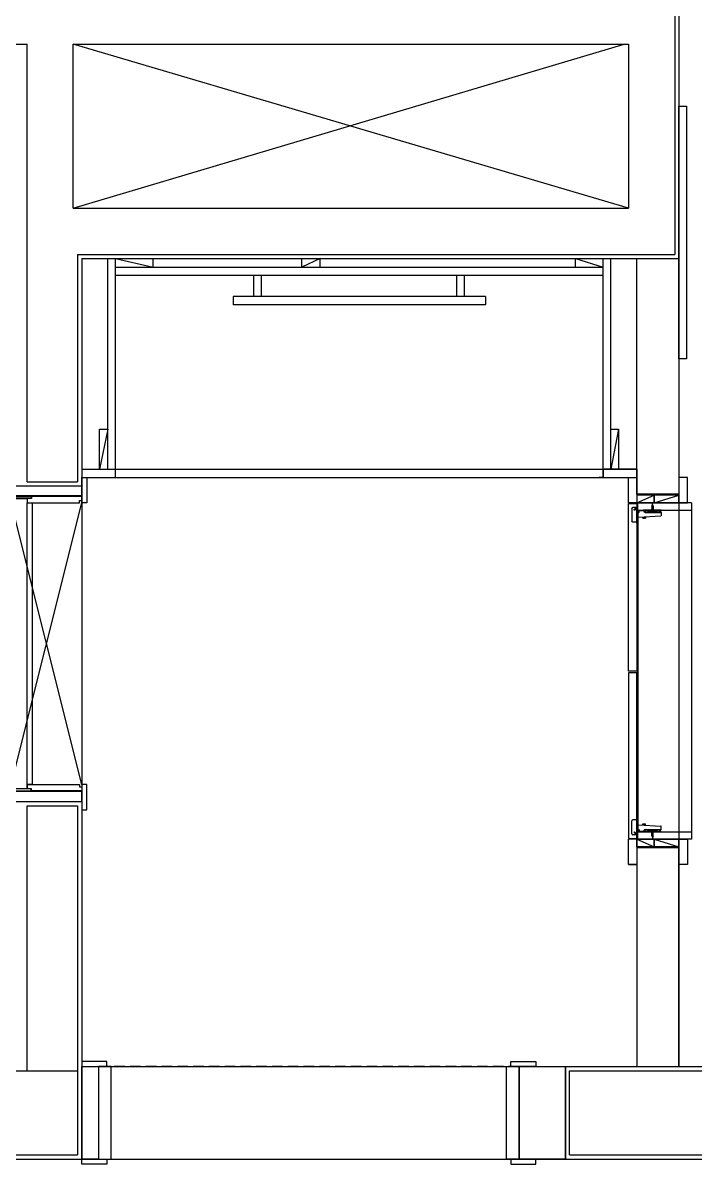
# Model space of a CAD drawing. Header units: millimetres. Extents: x -33000 to 294000, y 0 to 42408.
# Drawn here: x 196786 to 198385, y 16028 to 18740 of the extents above; entities that cross this region are included whole.
import ezdxf

# ---------------------------------------------------------------- set-up
doc = ezdxf.new("R2010")
doc.units = ezdxf.units.MM
doc.header["$LTSCALE"] = 50
doc.linetypes.add('( Hidden )', pattern=[0.375, 0.25, -0.125])
doc.linetypes.add('DASHDOTX2', pattern=[2, 1, -0.5, 0, -0.5])
doc.layers.add('arch', color=8, linetype='Continuous')

# ---------------------------------------------------------------- blocks, each defined once
blk = doc.blocks.new('*U264')
at = {"linetype": 'Continuous', "ltscale": 4}
for points in [[(-12, 770), (-12, 710), (0, 710), (0, 770)], [(0, 726), (160, 726), (160, 750), (0, 750)], [(170, 750), (160, 750), (160, 725), (120, 725), (120, 720), (170, 720)], [(130, 720), (130, 710), (5, 710), (5, 715), (0, 715), (0, 725), (119, 725), (119, 720)], [(860, 30), (170, 30), (170, 70), (860, 70)], [(-12, -20), (-12, 40), (0, 40), (0, -20)], [(130, 30), (130, 40), (5, 40), (5, 35), (0, 35), (0, 25), (119, 25), (119, 30)], [(170, 0), (160, 0), (160, 25), (120, 25), (120, 30), (170, 30)], [(0, 24), (160, 24), (160, 0), (0, 0)]]:
    blk.add_lwpolyline(points, close=True, dxfattribs=at)
blk.add_lwpolyline([(170, 30), (170, 720), (0, 40), (0, 710)], close=True)
for points in [[(170, 30), (130, 30), (130, 40), (118, 40), (118, 710), (130, 710), (130, 720), (170, 720), (170, 30)], [(130, 710), (130, 40)]]:
    blk.add_lwpolyline(points)
at = {"linetype": 'DASHDOTX2', "ltscale": 5}
blk.add_arc((170, 30), 690, 0, 90, dxfattribs=at)
blk = doc.blocks.new('경첩 TOP')
h = blk.add_hatch()
h.set_pattern_fill('ANSI31', color=256, scale=0.1, style=0)
h.set_pattern_definition([(135, (52629.82965, -21812.9263), (0.224506403, 0.224506403), [])])
edge = h.paths.add_edge_path()
edge.add_ellipse((-0.5, 9.7), major_axis=(-0.354, 0.354), ratio=1, start_angle=-45, end_angle=45, ccw=False)
edge.add_line((-0.5, 10.2), (0, 10.2))
edge.add_line((0, 10.2), (0, -10.8))
edge.add_line((0, -10.8), (-1, -10.8))
edge.add_line((-1, -10.8), (-1, 9.7))
h.paths.add_polyline_path([(-1, -10.8), (0, -10.8), (0, -30.8), (0, -31.8), (-1, -31.8)])
for p, q in [((-16.6, -44.2), (-13.2, 9.1)), ((-5.6, 9.6), (-12.7, 9.6)), ((-5.5, -28.2), (-5.5, 9.6)), ((-4.5, -27.7), (-4.5, 4.1)), ((-3.1, 5.2), (-4, 4.8)), ((-1, 9.2), (-3.8, 8.6)), ((-3.1, 5.2), (-3.6, 7.9)), ((-1.5, 0.6), (-1, 0.6)), ((0, 10.2), (-0.5, 10.2)), ((0, 10.2), (0, -30.8)), ((-3.5, -19.7), (-3.5, -1.9)), ((-2.4, -15.2), (-2.4, -6.4)), ((-1.5, -5.9), (-1.9, -5.9)), ((-1.5, -15.7), (-1.9, -15.7)), ((-1.5, -22.2), (-1, -22.2)), ((-1, -15.2), (-1, -6.4)), ((-1, -8.5), (0.1, -9.2)), ((-1, -13.1), (0.1, -12.5)), ((0.6, -8.8), (0.1, -12.5)), ((1, -9.2), (0.1, -12.5)), ((0.4, -9.2), (0.1, -9.2)), ((0.1, -12.5), (0.4, -9.2)), ((1.8, -12.5), (0.1, -12.5)), ((0.6, -8.8), (0.4, -9.2)), ((1, -9.2), (0.6, -8.8)), ((2.7, -9.2), (1, -9.2)), ((2.7, -9.2), (1.8, -12.5)), ((1.8, -12.5), (2.2, -12.8)), ((3, -8.8), (2.2, -12.8)), ((2.2, -12.8), (2.4, -12.5)), ((3.4, -9.2), (2.4, -12.5)), ((4.1, -12.5), (2.4, -12.5)), ((3, -8.8), (2.7, -9.2)), ((3.4, -9.2), (3, -8.8)), ((5, -9.2), (3.4, -9.2)), ((5, -9.2), (4.1, -12.5)), ((4.1, -12.5), (4.5, -12.8)), ((5.3, -8.8), (4.5, -12.8)), ((4.5, -12.8), (4.7, -12.5)), ((5.7, -9.2), (4.7, -12.5)), ((6.4, -12.5), (4.7, -12.5)), ((5.3, -8.8), (5, -9.2)), ((5.7, -9.2), (5.3, -8.8)), ((7.4, -9.2), (5.7, -9.2)), ((7.4, -9.2), (6.4, -12.5)), ((6.4, -12.5), (6.8, -12.8)), ((7.7, -8.8), (6.8, -12.8)), ((6.8, -12.8), (7.1, -12.5)), ((8.1, -9.2), (7.1, -12.5)), ((8.7, -12.5), (7.1, -12.5)), ((7.7, -8.8), (7.4, -9.2)), ((8.1, -9.2), (7.7, -8.8)), ((9.7, -9.2), (8.1, -9.2)), ((9.7, -9.2), (8.7, -12.5)), ((8.7, -12.5), (9.1, -12.8)), ((10, -8.8), (9.1, -12.8)), ((9.1, -12.8), (9.4, -12.5)), ((10.4, -9.2), (9.4, -12.5)), ((9.4, -12.5), (11.2, -11.8)), ((10, -8.8), (9.7, -9.2)), ((10.4, -9.2), (10, -8.8)), ((10.4, -9.2), (11.8, -9.8)), ((11.8, -9.8), (11.2, -11.8)), ((11.2, -11.8), (11.6, -12.2)), ((11.6, -12.2), (11.9, -11.8)), ((12.1, -9.5), (11.7, -12.1)), ((12.1, -9.5), (11.8, -9.8)), ((12.5, -9.8), (11.9, -11.8)), ((12, -11.5), (14, -10.8)), ((12.5, -9.8), (12.1, -9.5)), ((12.4, -10.1), (14, -10.8)), ((-31, -47.8), (-31, -46.3)), ((-31, -47.8), (7, -47.8)), ((-7, -45.3), (-30, -45.3)), ((-28, -47.8), (-28, -57.8)), ((-18.9, -34.1), (-18.8, -31.1)), ((-16, -34.3), (-18.9, -34.1)), ((-18.3, -31.2), (-18.8, -31.1)), ((-18.7, -30.1), (-18.5, -27.2)), ((-18.2, -30.2), (-18.7, -30.1)), ((-15.5, -27.3), (-18.5, -27.2)), ((-18.3, -31.2), (-18.2, -30.2)), ((-17.9, -34.2), (-17.5, -27.2)), ((-17, -34.3), (-16.5, -27.3)), ((-16.6, -44.2), (-15.9, -45.3)), ((-2.2, -46), (-6, -47.6)), ((-6, -47.8), (-6, -46.3)), ((-1, -28.2), (-4, -28.2)), ((-1, -30.2), (-3.5, -30.2)), ((-1, -30.2), (-1, -44.1)), ((0, -31.8), (-1, -31.8)), ((0, -28.8), (0, -31.8)), ((0.6, -53), (3.7, -49.9)), ((2, -54.4), (5.1, -51.3)), ((7, -47.8), (7, -57.8)), ((5, -59.8), (-26, -59.8))]:
    blk.add_line(p, q)
at = {"lineweight": 0}
for p, q in [((-1, -31.8), (-1, 9.7)), ((-0.5, 10.2), (0, 10.2))]:
    blk.add_line(p, q, dxfattribs=at)
at = {"ltscale": 0.2}
blk.add_line((-4.1, -10.8), (16.1, -10.8), dxfattribs=at)
for centre, major_axis, start_param, end_param in [((-12.7, 9.1), (0.354, 0.354), 0.785398, 2.291943), ((-5.6, 7.6), (-1.41, 1.41), 4.095624, 5.497787), ((-3.5, 3.9), (0.707, 0.707), 1.264126, 2.150912), ((-1, -1.8), (-1.75, 1.75), -0.590947, 0.812262), ((-0.5, 9.7), (-0.354, 0.354), -0.785398, 0.785398), ((-1, -19.8), (1.75, 1.75), 2.329331, 3.73254), ((10.5, -10.8), (9.53, 9.53), 2.054959, 2.65743), ((-1.9, -6.4), (0.354, 0.354), 0.785398, 2.356194), ((-1.9, -15.2), (-0.354, 0.354), 0.785398, 2.356194), ((-1.5, -6.4), (0.354, 0.354), 5.497787, 7.068583), ((-1.5, -15.2), (-0.354, 0.354), 2.356194, 3.926991), ((-30, -46.3), (-0.707, 0.707), -0.785398, 0.785398), ((-7, -46.3), (0.707, 0.707), 5.497787, 7.068583), ((-3.5, -28.2), (-1.41, 1.41), 0.785398, 2.356194), ((-3.8, -43.6), (-1.06, 1.06), 3.926991, 10.210176), ((-4, -27.7), (-0.382, 0.382), 0.785398, 2.356194), ((-3.8, -43.6), (-0.354, 0.354), 3.926991, 10.210176), ((-3, -44.1), (1.41, 1.41), 4.319071, 5.497787), ((1.3, -53.7), (0.707, 0.707), 1.570796, 4.712389), ((4.4, -50.6), (0.707, 0.707), 4.712389, 7.853982), ((-26, -57.8), (-1.41, 1.41), 0.785398, 2.356194), ((5, -57.8), (1.41, 1.41), 3.926991, 5.497787)]:
    blk.add_ellipse(centre, major_axis=major_axis, ratio=1, start_param=start_param, end_param=end_param)
at = {"lineweight": 0}
blk.add_ellipse((-0.5, 9.7), major_axis=(-0.354, 0.354), ratio=1, start_param=-0.785398, end_param=0.785398, dxfattribs=at)

msp = doc.modelspace()

# ---------------------------------------------------------------- linework, layer by layer
at = {"layer": 'arch'}
for p, q in [((198336.2, 18809.6), (198336.2, 18189.6)), ((198346.2, 18819.6), (198346.2, 16259.6)), ((194026.2, 18689.6), (196796.2, 18689.6)), ((196796.2, 17649.6), (196796.2, 18689.6)), ((196906.2, 18689.6), (198226.2, 18689.6)), ((196906.2, 18299.6), (196906.2, 18689.6)), ((198226.2, 18689.6), (198226.2, 18299.6)), ((196906.2, 18299.6), (198226.2, 18299.6)), ((196916.2, 18189.6), (196916.2, 17649.6)), ((196916.2, 18189.6), (198336.2, 18189.6)), ((196926.2, 18179.6), (196926.2, 16039.6)), ((196926.2, 18179.6), (198346.2, 18179.6)), ((196988.2, 17679.6), (196988.2, 18179.6)), ((197006.2, 17659.6), (197006.2, 18179.6)), ((197006.2, 18159.6), (197006.2, 18179.6)), ((197006.2, 18179.6), (197096, 18159.6)), ((197096, 18159.6), (197096, 18179.6)), ((197493.4, 18179.6), (197449.4, 18159.6)), ((197449.4, 18159.6), (197449.4, 18179.6)), ((197493.4, 18159.6), (197493.4, 18179.6)), ((198100.4, 18159.6), (198100.4, 18179.6)), ((198100.4, 18179.6), (198166.2, 18159.6)), ((198166.2, 17659.6), (198166.2, 18179.6)), ((198184.2, 17679.6), (198184.2, 18179.6)), ((197006.2, 18159.6), (198166.2, 18159.6)), ((198166.2, 18139.6), (197006.2, 18139.6)), ((197335.7, 18089.6), (197335.7, 18139.6)), ((197353.7, 18089.6), (197353.7, 18139.6)), ((197818.2, 18089.6), (197818.2, 18139.6)), ((197836.2, 18089.6), (197836.2, 18139.6)), ((197286.2, 18089.6), (197286.2, 18070.6)), ((197886.2, 18089.6), (197286.2, 18089.6)), ((197286.2, 18089.6), (197286.2, 18069.6)), ((197286.2, 18070.6), (197287.2, 18069.6)), ((197886.2, 18069.6), (197286.2, 18069.6)), ((197885.2, 18069.6), (197287.2, 18069.6)), ((197885.2, 18069.6), (197886.2, 18070.6)), ((197886.2, 18089.6), (197886.2, 18070.6)), ((196968.8, 17679.6), (196968.8, 17774.5)), ((196968.8, 17774.5), (196988.2, 17774.5)), ((196988.2, 17774.5), (196968.8, 17679.6)), ((198184.2, 17679.6), (198184.2, 17774.5)), ((198184.2, 17774.5), (198202.2, 17774.5)), ((198202.2, 17774.5), (198184.2, 17679.6)), ((198202.2, 17774.5), (198202.2, 17679.6)), ((196926.2, 17679.6), (198226.2, 17679.6)), ((196926.2, 17659.6), (198166.2, 17659.6)), ((198202.2, 17679.6), (198184.2, 17679.6)), ((196796.2, 17649.6), (196916.2, 17649.6)), ((198246.2, 17599.6), (198286.8, 17617.6)), ((198286.8, 17599.6), (198346.2, 17617.6)), ((198248.2, 17581.6), (198248.2, 16817.6)), ((198376.2, 17599.6), (198376.2, 16799.6)), ((198376.2, 17581.6), (198376.2, 16817.6)), ((196796.2, 16249.6), (196796.2, 16879.6)), ((196796.2, 16879.6), (196916.2, 16879.6)), ((196916.2, 16879.6), (196916.2, 16249.6)), ((198246.2, 16799.6), (198286.8, 16781.6)), ((198286.8, 16799.6), (198346.2, 16781.6)), ((198346.2, 16781.6), (198246.2, 16781.6)), ((198346.2, 16779.6), (198246.2, 16779.6)), ((198226.2, 16739.6), (198246.2, 16739.6)), ((194026.2, 16249.6), (196916.3, 16249.6)), ((196916.3, 16249.6), (196916.3, 16049.6)), ((196926.2, 16259.6), (199766.2, 16259.6)), ((198076.2, 16039.6), (198076.2, 16259.6)), ((198086.2, 16249.6), (199461.2, 16249.6)), ((198086.2, 16049.6), (198086.2, 16249.6)), ((193816.2, 16039.6), (199766.2, 16039.6)), ((193826.2, 16049.6), (196916.3, 16049.6)), ((198086.2, 16049.6), (199461.2, 16049.6))]:
    msp.add_line(p, q, dxfattribs=at)
at = {"layer": 'arch', "ltscale": 0.5}
for p, q in [((196906.2, 18299.6), (198216.2, 18689.6)), ((198226.2, 18299.6), (196906.2, 18689.6))]:
    msp.add_line(p, q, dxfattribs=at)
at = {"layer": 'arch'}
for points in [[(198346.2, 18541.6), (198364.2, 18541.6), (198364.2, 17941.6), (198346.2, 17941.6)], [(198246.2, 17619.6), (198246.2, 18179.6), (198346.2, 18179.6), (198346.2, 17619.6)], [(198346.2, 16259.6), (198346.2, 16779.6), (198246.2, 16779.6), (198246.2, 16259.6)], [(196926.2, 16271.6), (196926.2, 16259.6), (196986.2, 16259.6), (196986.2, 16271.6)], [(196926.2, 16259.6), (196966.2, 16259.6), (196966.2, 16039.6), (196926.2, 16039.6)], [(196966.2, 16259.6), (196966.2, 16039.6), (196996.2, 16039.6), (196996.2, 16259.6)], [(197966.2, 16259.6), (197966.2, 16039.6), (197936.2, 16039.6), (197936.2, 16259.6)], [(198006.2, 16271.6), (198006.2, 16259.6), (197946.2, 16259.6), (197946.2, 16271.6)], [(197966.2, 16259.6), (198076.2, 16259.6), (198076.2, 16039.6), (197966.2, 16039.6)], [(196926.2, 16027.6), (196926.2, 16039.6), (196986.2, 16039.6), (196986.2, 16027.6)], [(198006.2, 16027.6), (198006.2, 16039.6), (197946.2, 16039.6), (197946.2, 16027.6)]]:
    msp.add_lwpolyline(points, close=True, dxfattribs=at)
at = {"layer": 'arch', "elevation": 0}
for points in [[(198156.2, 17679.6), (198226.2, 17679.6)], [(198166.2, 17659.6), (198156.2, 17659.6)], [(198246.2, 17679.6), (198166.2, 17679.6), (198166.2, 17659.6), (198246.2, 17659.6)], [(198226.2, 17679.6), (198226.2, 17679.6), (198246.2, 17679.6), (198246.2, 17599.6), (198226.2, 17599.6), (198226.2, 17659.6)], [(198376.2, 17599.6), (198248.2, 17599.6)], [(198376.2, 16799.6), (198248.2, 16799.6), (198248.2, 17599.6)], [(198248.2, 17581.6), (198376.2, 17581.6)], [(198248.2, 16817.6), (198376.2, 16817.6)], [(198246.2, 16799.6), (198226.2, 16799.6)], [(198246.2, 16799.6), (198246.2, 16739.6), (198226.2, 16739.6), (198226.2, 16799.6)]]:
    msp.add_lwpolyline(points, dxfattribs=at)
for points in [[(198366.2, 17599.6), (198366.2, 17659.6), (198346.2, 17659.6), (198346.2, 17599.6)], [(198286.8, 17617.6), (198246.2, 17617.6), (198246.2, 17599.6), (198286.8, 17599.6)], [(198346.2, 17617.6), (198286.8, 17617.6), (198286.8, 17599.6), (198346.2, 17599.6)], [(198246.2, 17599.6), (198246.2, 17599.6), (198226.2, 17599.6), (198226.2, 17599.6)], [(198226.2, 17199.1), (198226.2, 17597.6), (198246.2, 17597.6), (198246.2, 17199.1)], [(198226.2, 17195.1), (198226.2, 16801.6), (198246.2, 16801.6), (198246.2, 17195.1)], [(198286.8, 16781.6), (198246.2, 16781.6), (198246.2, 16799.6), (198286.8, 16799.6)], [(198346.2, 16781.6), (198286.8, 16781.6), (198286.8, 16799.6), (198346.2, 16799.6)], [(198366.2, 16799.6), (198366.2, 16739.6), (198346.2, 16739.6), (198346.2, 16799.6)]]:
    msp.add_lwpolyline(points, close=True, dxfattribs=at)
at = {"layer": 'arch', "linetype": '( Hidden )', "ltscale": 2}
msp.add_lwpolyline([(197966.2, 16259.6), (196966.2, 16259.6), (196966.2, 16039.6), (197966.2, 16039.6)], close=True, dxfattribs=at)

# ---------------------------------------------------------------- block references
at = {"layer": 'arch'}
for name, p, rotation in [('*U264', (196926.2, 17639.6), 180), ('경첩 TOP', (198294, 16817.6), 270)]:
    msp.add_blockref(name, p, dxfattribs=dict(at, rotation=rotation))
at = {"layer": 'arch', "xscale": -1, "rotation": 270}
msp.add_blockref('경첩 TOP', (198294, 17581.6), dxfattribs=at)

doc.saveas('drawing.dxf')
